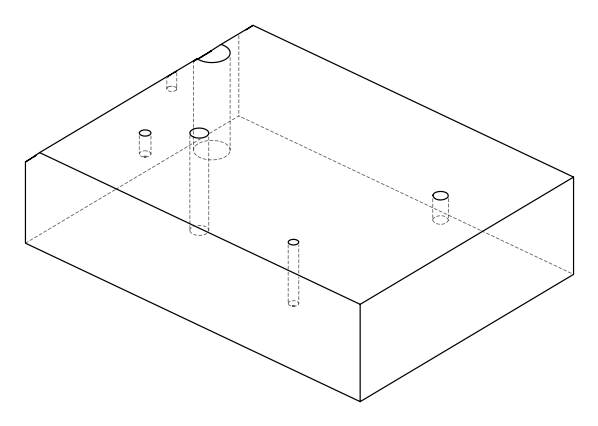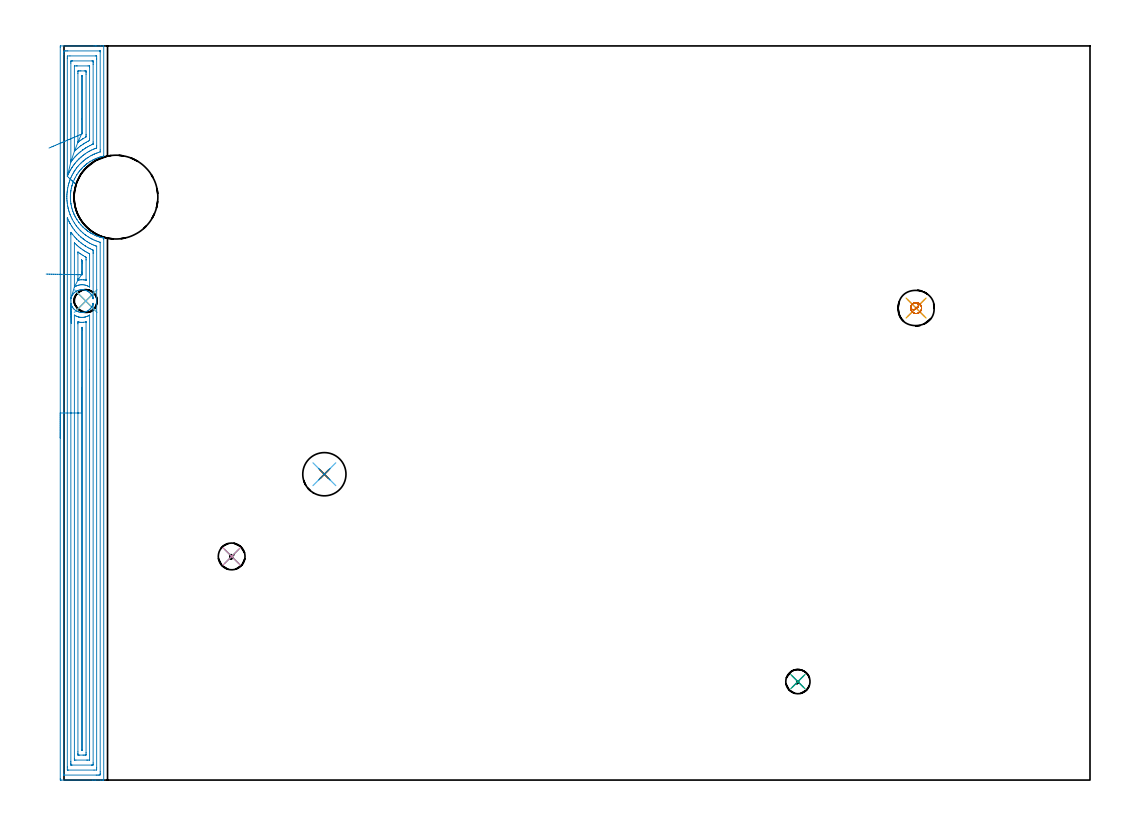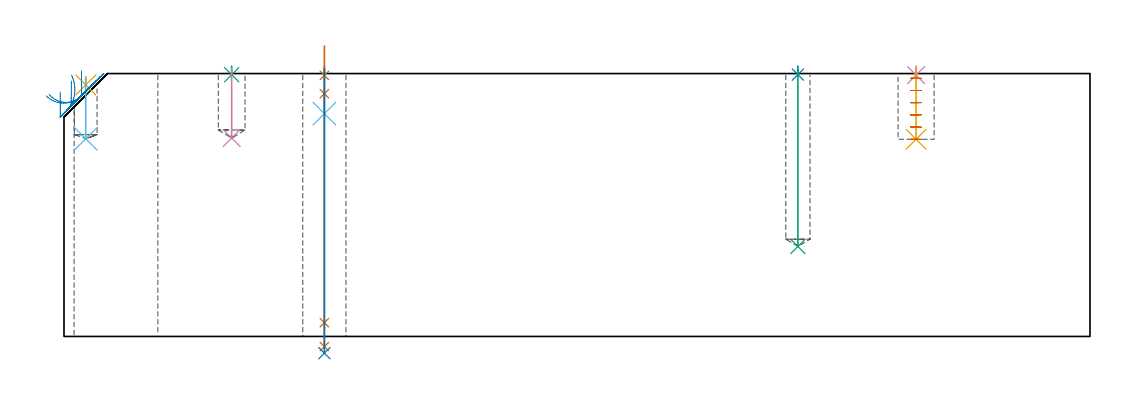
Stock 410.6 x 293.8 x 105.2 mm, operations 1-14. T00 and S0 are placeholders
(PLAN: 15 operations, 10 tool changes, 21.2 min)
(1 SPOT_DRILL | STEP1HOLE_1 | NXT0321_9005460120000 | 0.03 min | 4 mm3)
(2 SPOT_DRILL_1 | STEP1POCKET | NXT0321_9005460120000 | 0.03 min | 1 mm3)
(3 SPOT_DRILL_2 | STEP1POCKET_1 | NXT0321_9005460120000 | 0.03 min | 1 mm3)
(4 SPOT_DRILL_3 | STEP1POCKET_2 | NXT0321_9005460120000 | 0.03 min | 3 mm3)
(5 SPOT_DRILL_4 | STEP1POCKET_3 | NXT0321_9005460120000 | 0.03 min | 377 mm3)
(6 DRILL_BLIND_HOLE_INTO_CENTER | STEP1HOLE_1 | UGT0301_219 | 0.07 min | 1220 mm3)
(7 GUN_DRILL_THROUGH_HOLE | STEP1HOLE_1 | UGT0307_008 | 0.6 min | 8714 mm3)
(8 DRILL_TO_ENLARGE_THROUGH_HOLE | STEP1HOLE_1 | UGT0301_244 | 0.46 min | 14724 mm3)
(9 DRILL_BLIND_HOLE_INTO_CENTER_1 | STEP1POCKET | UGT0301_492 | 0.29 min | 4944 mm3)
(10 DRILL_BLIND_HOLE_INTO_CENTER_2 | STEP1POCKET_1 | UGT0301_219 | 0.11 min | 2115 mm3)
(11 DRILL_BLIND_HOLE_INTO_CENTER_3 | STEP1POCKET_2 | NXT0301_128 | 0.11 min | 2842 mm3)
(12 DRILL_BLIND_HOLE_INTO_CENTER_4 | STEP1POCKET_3 | NXT0301_062 | 0.1 min | 1390 mm3)
(13 MILL_ROUGH_BLIND_HOLE_CONTOUR | STEP1POCKET_2 | NXT0201_013 | Spiral | 0.56 min | 1433 mm3)
(14 AREA_MILL | FG_CHAMFER_SURFACE | UGT0205_001 | 15.83 min | 43684 mm3)
(15 MILL_THROUGH_HOLE_FROM_SOLID_MATERIAL | STEP1HOLE | UGT0201_018 | Circular | 2.95 min | 91040 mm3)
(TOOL NXT0321_9005460120000 | NC Spot Drill, 142deg, 12mm, Carbide, Uncoated | D12 PA142 FL30 Z2)
(TOOL UGT0301_219 | Twist Drill 10.7 mm | D10.7 PA118 FL90 Z2)
(TOOL UGT0307_008 | Gun Drill 11 mm | D11 PA130 FL24 Z1)
(TOOL UGT0301_244 | Twist Drill 17.3 mm | D17.3 PA118 FL130 Z2)
(TOOL UGT0301_492 | Carbide Drill 9.7 mm | D9.7 PA118 FL87 Z2)
(TOOL NXT0301_128 | Carbide Drill 12mm [861.1-1200-036A1-GP GC34] | D12 PA150 FL37.4 Z2)
(TOOL NXT0301_062 | Carbide Drill 9.1mm [860.1-0910-027A1-MM 2214] | D9.1 PA140 FL47 Z2)
(TOOL NXT0201_013 | ENDMILL 10mm | D10 FL30 Z4)
(TOOL UGT0205_001 | Chamfer Mill 20 x 3 x 45 deg. | D20 FL50 Z2)
(TOOL UGT0201_018 | End mill 30 mm | D30 FL50 Z4)
(OP 1 SPOT_DRILL)
G17 G21 G94 G90
T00 M6
G54
G17 G0 G90 X104.2 Y122.4 S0 M3
G43 Z115.2 H0
G94 G81 G98 Z104.455 F250. R108.2
G80
M5
M2
(OP 2 SPOT_DRILL_1)
G17 G21 G94 G90
T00 M6
G54
G17 G0 G90 X293.7 Y39.4 S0 M3
G43 Z115.2 H0
G94 G81 G98 Z104.783 F250. R108.2
G80
M5
M2
(OP 3 SPOT_DRILL_2)
G17 G21 G94 G90
T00 M6
G54
G17 G0 G90 X67.1 Y89.5 S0 M3
G43 Z115.2 H0
G94 G81 G98 Z104.739 F250. R108.2
G80
M5
M2
(OP 4 SPOT_DRILL_3)
G17 G21 G94 G90
T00 M6
G54
G17 G0 G90 X341. Y188.9 S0 M3
G43 Z115.2 H0
G94 G81 G98 Z104.58 F250. R108.2
G80
M5
M2
(OP 5 SPOT_DRILL_4)
G17 G21 G94 G90
T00 M6
G54
G17 G0 G90 X8.7 Y191.7 S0 M3
G43 Z115.2 H0
G94 G81 G98 Z100.658 F250. R104.05
G80
M5
M2
(OP 6 DRILL_BLIND_HOLE_INTO_CENTER)
G17 G21 G94 G90
T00 M6
G54
G17 G0 G90 X104.2 Y122.4 S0 M3
G43 Z115.2 H0
G94 G81 G98 Z89.15 F250. R107.2
G80
M5
M2
(OP 7 GUN_DRILL_THROUGH_HOLE)
G17 G21 G94 G90
T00 M6
G54
G17 G0 G90 X104.2 Y122.4 M8
G43 Z116.229 H0
S716 M3
G94 G1 Z97.135 F125. M26
G4 X.084
Z5.5 F250.
G4 X.084
Z-4.065 F125.
G4 X.084
M5
M9
G0 Z116.229
M2
(OP 8 DRILL_TO_ENLARGE_THROUGH_HOLE)
G17 G21 G94 G90
T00 M6
G54
G17 G0 G90 X104.2 Y122.4 S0 M3
G43 Z115.2 H0
G94 G73 G98 Z-6.697 F250. Q15.985 R107.2
G80
M5
M2
(OP 9 DRILL_BLIND_HOLE_INTO_CENTER_1)
G17 G21 G94 G90
T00 M6
G54
G17 G0 G90 X293.7 Y39.4 S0 M3
G43 Z115.2 H0
G94 G81 G98 Z36. F250. R107.2
G80
M5
M2
(OP 10 DRILL_BLIND_HOLE_INTO_CENTER_2)
G17 G21 G94 G90
T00 M6
G54
G17 G0 G90 X67.1 Y89.5 S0 M3
G43 Z115.2 H0
G94 G81 G98 Z79.4 F250. R107.2
G80
M5
M2
(OP 11 DRILL_BLIND_HOLE_INTO_CENTER_3)
G17 G21 G94 G90
T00 M6
G54
G17 G0 G90 X341. Y188.9 S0 M3
G43 Z115.2 H1
G94 G81 G98 Z78.9 F250. R107.2
G80
M5
M2
(OP 12 DRILL_BLIND_HOLE_INTO_CENTER_4)
G17 G21 G94 G90
T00 M6
G54
G17 G0 G90 X8.7 Y191.7 S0 M3
G43 Z115.2 H1
G94 G81 G98 Z79.1 F250. R103.05
G80
M5
M2
(OP 13 MILL_ROUGH_BLIND_HOLE_CONTOUR)
G17 G21 G94 G90
T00 M6
G54
G17 G0 G90 X341. Y188.9 S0 M3
G43 Z115.2 H0
Z103.317
G94 G3 X341.352 Y190.748 R0.957 F250.
X338.954 Y189.71 R1.848
X340.19 Y186.854 R2.2
X338.954 Y189.71 R-2.2
X339.572 Y188.282 R1.1
X341. Y188.9 R1.1
G0 Z98.433
G3 X341.352 Y190.748 R0.957
X338.954 Y189.71 R1.848
X340.19 Y186.854 R2.2
X338.954 Y189.71 R-2.2
X339.572 Y188.282 R1.1
X341. Y188.9 R1.1
G0 Z93.55
G3 X341.352 Y190.748 R0.957
X338.954 Y189.71 R1.848
X340.19 Y186.854 R2.2
X338.954 Y189.71 R-2.2
X339.572 Y188.282 R1.1
X341. Y188.9 R1.1
G0 Z88.667
G3 X341.352 Y190.748 R0.957
X338.954 Y189.71 R1.848
X340.19 Y186.854 R2.2
X338.954 Y189.71 R-2.2
X339.572 Y188.282 R1.1
X341. Y188.9 R1.1
G0 Z83.783
G3 X341.352 Y190.748 R0.957
X338.954 Y189.71 R1.848
X340.19 Y186.854 R2.2
X338.954 Y189.71 R-2.2
X339.572 Y188.282 R1.1
X341. Y188.9 R1.1
G0 Z78.9
G3 X341.352 Y190.748 R0.957
X338.954 Y189.71 R1.848
X340.19 Y186.854 R2.2
X338.954 Y189.71 R-2.2
X339.572 Y188.282 R1.1
X341. Y188.9 R1.1
G0 Z115.2
M5
M2
(OP 14 AREA_MILL)
G17 G21 G94 G90
T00 M6
G54
G17 G0 G90 X-1.5 Y136.9 S1061 M3
G43 Z115.2 H0
Z97.8
G94 G1 Y136.938 Z96.928 F250.
Y137.052 Z96.064
Y137.241 Z95.212
Y137.503 Z94.38
Y137.837 Z93.574
Y138.24 Z92.8
Y138.708 Z92.064
Y139.24 Z91.372
Y139.829 Z90.729
Y140.472 Z90.14
Y141.164 Z89.608
Y141.9 Z89.14
Y142.674 Z88.737
Y143.48 Z88.403
Y144.312 Z88.141
Y145.164 Z87.952
Y146.028 Z87.838
Y146.9 Z87.8
Y293.2
X-1.494 Y293.714 Z87.804
X-1.491 Y293.79 Z87.806
X-1.41 Y293.8 Z87.887
X12.019 Z101.313
X12.592 Z101.889
X12.895 Z102.192
X14.647 Z103.942
X15.64 Z104.939
X15.772 Y293.797 Z105.065
X15.898 Y293.79 Z105.188
X15.9 Y293.646 Z105.2
Y249.934
X15.897 Y249.712 Z105.189
X15.651 Y249.64 Z104.948
X14.936 Y249.46 Z104.235
X14.647 Y249.379 Z103.942
X14.373 Y249.302 Z103.672
X14.242 Y249.265 Z103.542
X14.045 Y249.199 Z103.344
X13.622 Y249.042 Z102.92
X13.156 Y248.869 Z102.451
X12.895 Y248.759 Z102.188
X12.72 Y248.686 Z102.018
X12.264 Y248.495 Z101.563
X11.998 Y248.371 Z101.297
X11.586 Y248.155 Z100.886
X11.372 Y248.043 Z100.672
X10.704 Y247.663 Z100.001
X10.652 Y247.633 Z99.951
X10.482 Y247.536 Z99.781
X10.384 Y247.477 Z99.684
X9.591 Y246.938 Z98.89
X9.103 Y246.583 Z98.402
X9.017 Y246.515 Z98.316
X8.952 Y246.462 Z98.249
X8.858 Y246.387 Z98.158
X8.7 Y246.26 Z97.999
X8.65 Y246.217 Z97.949
X8.514 Y246.1 Z97.81
X8.301 Y245.92 Z97.601
X8.285 Y245.906 Z97.584
X8.076 Y245.727 Z97.374
X8.032 Y245.689 Z97.33
X7.962 Y245.623 Z97.259
X7.81 Y245.48 Z97.108
X7.33 Y245.003 Z96.63
X7.122 Y244.795 Z96.419
X7.054 Y244.72 Z96.35
X6.92 Y244.575 Z96.217
X6.762 Y244.393 Z96.061
X6.675 Y244.292 Z95.974
X6.337 Y243.901 Z95.636
X6.028 Y243.513 Z95.327
X5.658 Y243.007 Z94.955
X5.139 Y242.237 Z94.435
X5.061 Y242.113 Z94.357
X4.55 Y241.219 Z93.849
X4.247 Y240.639 Z93.544
X4.101 Y240.325 Z93.4
X3.724 Y239.431 Z93.022
X3.65 Y239.229 Z92.946
X3.462 Y238.725 Z92.762
X3.393 Y238.537 Z92.692
X3.356 Y238.429 Z92.654
X3.231 Y237.982 Z92.528
X3.207 Y237.891 Z92.5
X3.136 Y237.643 Z92.432
X3.018 Y237.16 Z92.316
X2.98 Y236.999 Z92.276
X2.965 Y236.944 Z92.264
X2.918 Y236.749 Z92.217
X2.804 Y236.107 Z92.099
X2.758 Y235.855 Z92.055
X2.722 Y235.578 Z92.019
X2.677 Y235.215 Z91.97
X2.643 Y234.961 Z91.939
X2.62 Y234.651 Z91.915
X2.597 Y234.323 Z91.889
X2.577 Y234.067 Z91.872
X2.565 Y233.745 Z91.858
X2.559 Y233.62 Z91.855
Y233.609
X2.558 Y233.349 Z91.85
X2.557 Y233.159 Z91.849
X2.558 Y233.08
X2.563 Y232.747 Z91.862
Y232.726
X2.588 Y232.279 Z91.887
X2.649 Y231.647 Z91.942
X2.671 Y231.385 Z91.968
X2.773 Y230.675 Z92.068
X2.779 Y230.62 Z92.077
X2.797 Y230.491 Z92.096
X2.923 Y229.863 Z92.217
X2.973 Y229.597 Z92.272
X3.016 Y229.417 Z92.313
X3.078 Y229.149 Z92.377
X3.197 Y228.703 Z92.497
X3.355 Y228.172 Z92.655
X3.388 Y228.079 Z92.687
X3.482 Y227.809 Z92.782
X3.549 Y227.633 Z92.849
X3.721 Y227.187 Z93.017
X3.753 Y227.098 Z93.052
X3.823 Y226.915 Z93.122
X3.842 Y226.873 Z93.14
X3.899 Y226.74 Z93.194
X3.999 Y226.5 Z93.298
X4.013 Y226.467 Z93.312
X4.216 Y226.021 Z93.515
X4.238 Y225.977 Z93.537
X4.246 Y225.959 Z93.545
X4.306 Y225.848 Z93.603
X4.409 Y225.651 Z93.709
X4.541 Y225.402 Z93.84
X4.686 Y225.127 Z93.986
X4.907 Y224.743 Z94.206
X5.138 Y224.363 Z94.436
X5.222 Y224.233 Z94.52
X5.84 Y223.339 Z95.139
X5.886 Y223.278 Z95.184
X6.028 Y223.087 Z95.327
X6.549 Y222.445 Z95.848
X6.691 Y222.28 Z95.989
X6.732 Y222.232 Z96.03
X6.92 Y222.025 Z96.217
X7.1 Y221.834 Z96.397
X7.368 Y221.551 Z96.665
X7.587 Y221.332 Z96.884
X7.638 Y221.283 Z96.935
X7.81 Y221.119 Z97.108
X8.317 Y220.657 Z97.617
X8.505 Y220.496 Z97.805
X8.7 Y220.337 Z98.
X8.796 Y220.263 Z98.095
X8.952 Y220.143 Z98.248
X9.07 Y220.05 Z98.369
X9.441 Y219.763 Z98.739
X9.455 Y219.753 Z98.754
X9.591 Y219.657 Z98.89
X9.764 Y219.542 Z99.063
X9.828 Y219.5 Z99.125
X9.896 Y219.455 Z99.195
X10.191 Y219.26 Z99.49
X10.266 Y219.211 Z99.563
X10.345 Y219.158 Z99.644
X10.482 Y219.067 Z99.781
X10.646 Y218.964 Z99.946
X10.8 Y218.869 Z100.1
X11.143 Y218.681 Z100.442
X11.373 Y218.556 Z100.671
X12.263 Y218.106 Z101.563
X12.546 Y217.975 Z101.846
X12.849 Y217.845 Z102.149
X12.895 Y217.827 Z102.194
X12.939 Y217.81 Z102.239
X13.154 Y217.725 Z102.454
X13.771 Y217.506 Z103.066
X14.045 Y217.408 Z103.344
X14.155 Y217.374 Z103.455
X14.233 Y217.35 Z103.532
X14.647 Y217.223 Z103.941
X14.938 Y217.133 Z104.234
X15.125 Y217.081 Z104.422
X15.523 Y216.985 Z104.821
X15.773 Y216.928 Z105.073
X15.893 Y216.899 Z105.193
X15.9 Y216.481 Z105.2
Y0.154
X15.898 Y0.01 Z105.189
X15.772 Y0.003 Z105.065
X15.64 Y0. Z104.939
X15.252 Z104.551
X14.647 Z103.942
X12.592 Z101.889
X12.019 Z101.313
X11.429 Z100.725
X-1.123 Z88.174
X-1.414 Y0.004 Z87.883
X-1.492 Y0.01 Z87.805
X-1.499 Y0.091 Z87.799
X-1.5 Y0.6 Z87.8
Y146.9
X-0.086 Z89.214
Y290.524
X-0.085 Y291.25 Z89.215
X-0.083 Y291.416 Z89.217
X-0.079 Y291.77 Z89.221
X0.261 Y291.791 Z89.561
X0.629 Y291.796 Z89.929
X1.128 Y291.8 Z90.428
X1.505 Z90.805
X14.27 Z103.57
X14.426 Y291.797 Z103.726
X14.452 Y291.795 Z103.752
X14.476 Y291.791 Z103.776
X14.479 Y291.758 Z103.779
X14.483 Y291.582 Z103.783
X14.485 Y291.416 Z103.785
X14.486 Y252.165 Z103.786
X14.484 Y251.439 Z103.784
X14.481 Y251.397 Z103.781
X14.479 Y251.383 Z103.779
X13.854 Y251.188 Z103.154
X13.771 Y251.159 Z103.071
X13.209 Y250.952 Z102.509
X12.895 Y250.83 Z102.195
X12.182 Y250.546 Z101.482
X12.019 Y250.478 Z101.319
X11.951 Y250.449 Z101.251
X11.794 Y250.38 Z101.094
X11.357 Y250.162 Z100.657
X11.143 Y250.051 Z100.443
X10.782 Y249.855 Z100.082
X10.266 Y249.568 Z99.566
X10.127 Y249.488 Z99.427
X9.672 Y249.201 Z98.972
X9.39 Y249.016 Z98.69
X9.143 Y248.848 Z98.443
X8.78 Y248.596 Z98.08
X8.626 Y248.483 Z97.926
X8.514 Y248.397 Z97.814
X8.132 Y248.093 Z97.432
X7.655 Y247.704 Z96.955
X7.638 Y247.689 Z96.938
X7.18 Y247.279 Z96.48
X6.762 Y246.881 Z96.062
X6.691 Y246.812 Z95.991
X6.289 Y246.401 Z95.589
X5.848 Y245.92 Z95.148
X5.572 Y245.6 Z94.872
X5.106 Y245.028 Z94.406
X5.063 Y244.973 Z94.363
X5.01 Y244.902 Z94.31
X4.693 Y244.458 Z93.993
X4.466 Y244.136 Z93.766
X4.33 Y243.936 Z93.63
X4.134 Y243.639 Z93.434
X3.983 Y243.397 Z93.283
X3.891 Y243.244 Z93.191
X3.659 Y242.835 Z92.959
X3.389 Y242.352 Z92.689
X3.257 Y242.105 Z92.557
X3.044 Y241.677 Z92.344
X2.944 Y241.46 Z92.244
X2.77 Y241.064 Z92.07
X2.556 Y240.568 Z91.856
X2.526 Y240.494 Z91.826
X2.505 Y240.442 Z91.805
X2.381 Y240.117 Z91.681
X2.264 Y239.795 Z91.564
X2.222 Y239.676 Z91.522
X2.038 Y239.133 Z91.338
X1.939 Y238.783 Z91.239
X1.843 Y238.439 Z91.143
X1.701 Y237.891 Z91.001
X1.679 Y237.803 Z90.979
X1.503 Y237.001 Z90.803
X1.375 Y236.24 Z90.675
X1.356 Y236.107 Z90.656
X1.273 Y235.452 Z90.573
X1.246 Y235.215 Z90.546
X1.2 Y234.634 Z90.5
X1.178 Y234.323 Z90.478
X1.154 Y233.788 Z90.454
X1.147 Y233.431 Z90.447
X1.15 Y232.9 Z90.45
X1.162 Y232.539 Z90.462
X1.197 Y231.96 Z90.497
X1.225 Y231.647 Z90.525
X1.293 Y230.971 Z90.593
X1.321 Y230.755 Z90.621
X1.442 Y229.927 Z90.742
X1.454 Y229.863 Z90.754
X1.505 Y229.594 Z90.805
X1.632 Y228.971 Z90.932
X1.647 Y228.898 Z90.947
X1.67 Y228.803 Z90.97
X1.86 Y228.079 Z91.16
X2.006 Y227.568 Z91.306
X2.13 Y227.187 Z91.43
X2.381 Y226.485 Z91.681
X2.453 Y226.294 Z91.753
X2.5 Y226.174 Z91.8
X2.823 Y225.402 Z92.123
X3.233 Y224.535 Z92.533
X3.739 Y223.618 Z93.039
X4.134 Y222.965 Z93.434
X4.29 Y222.726 Z93.59
X4.646 Y222.204 Z93.946
X4.911 Y221.834 Z94.211
X5.01 Y221.705 Z94.31
X5.626 Y220.942 Z94.926
X5.886 Y220.641 Z95.186
X6.436 Y220.05 Z95.736
X6.762 Y219.718 Z96.062
X7.36 Y219.158 Z96.66
X7.638 Y218.912 Z96.938
X8.431 Y218.266 Z97.731
X8.514 Y218.2 Z97.814
X8.781 Y217.994 Z98.081
X9.39 Y217.585 Z98.69
X9.709 Y217.374 Z99.009
X10.266 Y217.027 Z99.566
X10.614 Y216.836 Z99.914
X11.143 Y216.552 Z100.443
X11.276 Y216.482 Z100.576
X12.019 Y216.125 Z101.319
X12.632 Y215.858 Z101.932
X12.895 Y215.759 Z102.195
X13.359 Y215.59 Z102.659
X13.666 Y215.483 Z102.966
X13.771 Y215.448 Z103.071
X14.331 Y215.268 Z103.631
X14.466 Y215.221 Z103.766
X14.479 Y215.213 Z103.779
X14.481 Y215.197 Z103.781
X14.484 Y215.152 Z103.784
X14.485 Y215.061 Z103.785
X14.486 Y3.276 Z103.786
X14.485 Y2.55 Z103.785
X14.483 Y2.384 Z103.783
X14.479 Y2.03 Z103.779
X14.139 Y2.01 Z103.439
X13.771 Y2.004 Z103.071
X13.272 Y2. Z102.572
X12.895 Z102.195
X0.13 Z89.43
X-0.026 Y2.003 Z89.274
X-0.052 Y2.005 Z89.248
X-0.076 Y2.009 Z89.224
X-0.079 Y2.042 Z89.221
X-0.084 Y2.218 Z89.216
X-0.085 Y2.384 Z89.215
X-0.086 Y146.9 Z89.214
X1.328 Z90.628
X1.329 Y224.69 Z90.629
X1.33 Y224.87 Z90.63
X1.332 Y224.989 Z90.632
X1.333 Y225.003 Z90.633
X1.38 Y224.901 Z90.68
X1.443 Y224.757 Z90.743
X1.578 Y224.436 Z90.878
X1.971 Y223.618 Z91.271
X2.108 Y223.34 Z91.408
X2.381 Y222.82 Z91.681
X2.432 Y222.726 Z91.732
X2.496 Y222.609 Z91.796
X2.957 Y221.834 Z92.257
X3.257 Y221.366 Z92.557
X3.55 Y220.942 Z92.85
X4.134 Y220.128 Z93.434
X4.193 Y220.05 Z93.493
X4.564 Y219.597 Z93.864
X4.927 Y219.158 Z94.227
X5.01 Y219.066 Z94.31
X5.762 Y218.266 Z95.062
X5.886 Y218.144 Z95.186
X6.702 Y217.374 Z96.002
X6.762 Y217.322 Z96.062
X7.218 Y216.946 Z96.518
X7.638 Y216.602 Z96.938
X7.704 Y216.549 Z97.004
X7.791 Y216.482 Z97.091
X8.207 Y216.175 Z97.507
X8.514 Y215.964 Z97.814
X9.069 Y215.59 Z98.369
X9.39 Y215.388 Z98.69
X9.892 Y215.079 Z99.192
X10.266 Y214.878 Z99.566
X10.607 Y214.697 Z99.907
X11.143 Y214.435 Z100.443
X11.562 Y214.232 Z100.862
X12.019 Y214.037 Z101.319
X12.58 Y213.805 Z101.88
X12.812 Y213.722 Z102.112
X13.066 Y213.631 Z102.366
X13.07 Y213.627 Z102.37
X13.071 Y213.626 Z102.371
Y5.061
X13.07 Y4.882 Z102.37
X13.064 Y4.168 Z102.364
X13.053 Y4.007 Z102.353
X12.019 Y4. Z101.319
X1.669 Y4.001 Z90.969
X1.505 Y4.005 Z90.805
X1.346 Y4.01 Z90.646
X1.335 Y4.168 Z90.635
X1.332 Y4.344 Z90.632
X1.329 Y5.061 Z90.629
X1.328 Y5.24 Z90.628
Y146.9
X2.743 Z92.043
Y190.364
X2.744 Y190.612 Z92.044
X2.746 Y190.698 Z92.046
X2.75 Y190.799 Z92.05
X2.773 Y190.704 Z92.073
X2.895 Y190.26 Z92.195
X3.076 Y189.807 Z92.376
X3.299 Y189.366 Z92.599
X3.355 Y189.274 Z92.655
X3.66 Y188.86 Z92.96
X3.999 Y188.472 Z93.299
X4.246 Y188.251 Z93.546
X4.678 Y187.925 Z93.978
X5.137 Y187.651 Z94.437
X5.279 Y187.578 Z94.579
X5.65 Y187.433 Z94.95
X6.028 Y187.304 Z95.328
X6.471 Y187.221 Z95.771
X6.918 Y187.169 Z96.218
X7.364 Y187.165 Z96.664
X7.809 Y187.202 Z97.109
X8.257 Y187.287 Z97.557
X8.7 Y187.416 Z98.
X9.118 Y187.578 Z98.418
X9.591 Y187.842 Z98.891
X10.01 Y188.137 Z99.31
X10.404 Y188.472 Z99.704
X10.482 Y188.553 Z99.782
X10.809 Y188.946 Z100.109
X11.098 Y189.366 Z100.398
X11.243 Y189.626 Z100.543
X11.372 Y189.894 Z100.672
X11.506 Y190.26 Z100.806
X11.627 Y190.704 Z100.927
X11.65 Y190.801 Z100.95
X11.654 Y190.698 Z100.954
X11.656 Y190.612 Z100.956
X11.657 Y190.363 Z100.957
Y190.101
Y6.845
X11.656 Y6.322 Z100.956
X11.653 Y6.146 Z100.953
X11.65 Y6.016 Z100.95
X11.557 Y6.01 Z100.857
X11.143 Y6.001 Z100.443
X11.096 Y6. Z100.396
X3.211 Z92.511
X2.846 Y6.007 Z92.146
X2.76 Y6.01 Z92.06
X2.75 Y6.062 Z92.05
X2.748 Y6.126 Z92.048
X2.744 Y6.476 Z92.044
X2.743 Y6.845 Z92.043
Y7.369
Y146.9
X4.157 Z93.457
Y185.91
X4.159 Y186.019 Z93.459
X4.16 Y186.044 Z93.46
X4.161 Y186.048 Z93.461
X4.177 Y186.042 Z93.477
X4.305 Y185.977 Z93.605
X4.796 Y185.709 Z94.096
X5.01 Y185.619 Z94.31
X5.34 Y185.491 Z94.64
X5.816 Y185.33 Z95.116
X5.886 Y185.315 Z95.186
X6.177 Y185.259 Z95.477
X6.762 Y185.185 Z96.062
X6.842 Y185.177 Z96.142
X7.245 Y185.176 Z96.545
X7.638 Y185.189 Z96.938
X7.703 Y185.193 Z97.003
X8.203 Y185.259 Z97.503
X8.463 Y185.312 Z97.763
X8.514 Y185.326 Z97.814
X9.134 Y185.52 Z98.434
X9.39 Y185.62 Z98.69
X9.575 Y185.696 Z98.875
X9.748 Y185.787 Z99.048
X10.225 Y186.046 Z99.525
X10.235 Y186.05 Z99.535
X10.237 Y186.044 Z99.537
X10.24 Y185.995 Z99.54
X10.242 Y185.894 Z99.542
X10.243 Y164.208 Z99.543
X10.242 Y8.195 Z99.542
X10.241 Y8.086 Z99.541
X10.239 Y8.033 Z99.539
X10.237 Y8.014 Z99.537
X10.213 Y8.01 Z99.513
X10.005 Y8.003 Z99.305
X9.39 Y8. Z98.69
X9.132 Z98.432
X4.75 Y8.001 Z94.05
X4.283 Y8.007 Z93.583
X4.173 Y8.01 Z93.473
X4.163 Y8.017 Z93.463
X4.161 Y8.037 Z93.461
X4.159 Y8.088 Z93.459
X4.157 Y8.191 Z93.457
Y8.605
Y146.9
X5.571 Z94.871
Y182.583
X5.572 Y182.902 Z94.872
X5.576 Y183.224 Z94.876
X5.578 Y183.314 Z94.878
X5.583 Y183.345 Z94.883
X5.604 Y183.343 Z94.904
X5.702 Y183.328 Z95.002
X5.886 Y183.299 Z95.186
X6.091 Y183.266 Z95.391
X6.762 Y183.185 Z96.062
X7.053 Y183.178 Z96.353
X7.638 Y183.193 Z96.938
X7.892 Y183.216 Z97.192
X8.514 Y183.307 Z97.814
X8.657 Y183.33 Z97.957
X8.739 Y183.345 Z98.039
X8.794 Y183.355 Z98.094
X8.822 Y183.358 Z98.122
X8.824 Y183.336 Z98.124
X8.827 Y183.272 Z98.127
X8.828 Y183.155 Z98.128
Y10.985
X8.825 Y10.413 Z98.125
X8.822 Y10.099 Z98.122
X8.812 Y10.01 Z98.112
X8.717 Y10.007 Z98.017
X8.514 Y10.003 Z97.814
X8.043 Y10. Z97.343
X7.638 Z96.938
X6.291 Z95.591
X5.886 Y10.001 Z95.186
X5.751 Y10.003 Z95.051
X5.643 Y10.007 Z94.943
X5.578 Y10.011 Z94.878
X5.576 Y10.093 Z94.876
X5.573 Y10.413 Z94.873
X5.571 Y10.733 Z94.871
Y11.305
Y146.9
X6.985 Z96.285
X6.986 Y180.915 Z96.286
X6.987 Y181.052 Z96.287
X6.989 Y181.12 Z96.289
X6.992 Y181.15 Z96.292
X6.998 Y181.16 Z96.298
X7.067 Y181.164 Z96.367
X7.272 Y181.172 Z96.572
X7.38 Y181.169 Z96.68
X7.399 Y181.168 Z96.699
X7.408 Y181.133 Z96.708
X7.411 Y181.03 Z96.711
X7.413 Y180.799 Z96.713
X7.414 Y180.362 Z96.714
X7.415 Y180.134 Z96.715
X7.414 Y12.197 Z96.714
X7.413 Y12.088 Z96.713
X7.41 Y12.034 Z96.71
X7.408 Y12.014 Z96.708
X7.392 Y12.01 Z96.692
X7.297 Y12.005 Z96.597
X7.2 Y12.004 Z96.5
X7.007 Y12.01 Z96.307
X6.991 Y12.013 Z96.291
X6.989 Y12.028 Z96.289
X6.987 Y12.066 Z96.287
X6.986 Y12.124 Z96.286
X6.985 Y12.197 Z96.285
Y146.9
Y147.772 Z96.323
Y148.636 Z96.437
Y149.488 Z96.626
Y150.32 Z96.888
Y151.126 Z97.222
Y151.9 Z97.625
Y152.636 Z98.094
Y153.328 Z98.625
Y153.971 Z99.214
Y154.56 Z99.857
Y155.092 Z100.55
Y155.56 Z101.285
Y155.963 Z102.059
Y156.297 Z102.865
Y156.559 Z103.697
Y156.748 Z104.549
Y156.862 Z105.414
Y156.9 Z106.285
G0 X2.928 Y182.79 Z102.23
G1 Y182.813 Z101.358
X2.926 Y182.911 Z100.491
X2.923 Y183.084 Z99.636
X2.918 Y183.331 Z98.799
X2.913 Y183.65 Z97.987
X2.905 Y184.039 Z97.206
X2.897 Y184.494 Z96.462
X2.888 Y185.012 Z95.76
X2.877 Y185.59 Z95.107
X2.866 Y186.222 Z94.506
X2.853 Y186.904 Z93.962
X2.84 Y187.631 Z93.48
X2.826 Y188.398 Z93.063
X2.812 Y189.197 Z92.715
X2.797 Y190.024 Z92.437
X2.781 Y190.872 Z92.233
X2.766 Y191.735 Z92.104
X2.75 Y192.605 Z92.05
X2.744 Y192.918 Z92.044
X2.743 Y193.012 Z92.043
Y218.266
X2.744 Y218.788 Z92.044
X2.748 Y219.158 Z92.048
X2.749 Y219.211 Z92.049
X2.798 Y219.158 Z92.098
X3.257 Y218.561 Z92.557
X3.493 Y218.266 Z92.793
X4.134 Y217.499 Z93.434
X4.244 Y217.374 Z93.544
X4.619 Y216.976 Z93.919
X5.01 Y216.566 Z94.31
X5.093 Y216.482 Z94.393
X5.886 Y215.744 Z95.186
X6.058 Y215.59 Z95.358
X6.762 Y215.009 Z96.062
X6.933 Y214.871 Z96.233
X7.154 Y214.697 Z96.454
X7.638 Y214.343 Z96.938
X8.424 Y213.805 Z97.724
X8.514 Y213.747 Z97.814
X8.67 Y213.646 Z97.97
X9.39 Y213.217 Z98.69
X9.943 Y212.913 Z99.243
X10.266 Y212.748 Z99.566
X10.589 Y212.584 Z99.889
X11.143 Y212.321 Z100.443
X11.344 Y212.227 Z100.644
X11.52 Y212.146 Z100.82
X11.644 Y212.088 Z100.944
X11.65 Y212.021 Z100.95
X11.654 Y211.65 Z100.954
X11.657 Y211.129 Z100.957
Y210.761
Y193.01
X11.656 Y192.918 Z100.956
X11.65 Y192.608 Z100.95
X11.59 Y192.852 Z100.89
X11.569 Y192.942 Z100.869
X11.479 Y193.228 Z100.779
X11.372 Y193.508 Z100.672
X11.296 Y193.674 Z100.596
X11.211 Y193.836 Z100.511
X10.924 Y194.297 Z100.224
X10.765 Y194.519 Z100.065
X10.591 Y194.73 Z99.891
X10.482 Y194.844 Z99.782
X10.054 Y195.23 Z99.354
X9.828 Y195.407 Z99.128
X9.591 Y195.567 Z98.891
X9.5 Y195.624 Z98.8
X9.105 Y195.819 Z98.405
X8.7 Y195.984 Z98.
X8.257 Y196.113 Z97.557
X7.809 Y196.199 Z97.109
X7.364 Y196.235 Z96.664
X6.918 Y196.231 Z96.218
X6.471 Y196.179 Z95.771
X6.028 Y196.086 Z95.328
X5.577 Y195.938 Z94.877
X5.137 Y195.747 Z94.437
X4.901 Y195.624 Z94.201
X4.567 Y195.399 Z93.867
X4.246 Y195.152 Z93.546
X4.023 Y194.948 Z93.323
X3.811 Y194.73 Z93.111
X3.574 Y194.435 Z92.874
X3.355 Y194.123 Z92.655
X3.192 Y193.836 Z92.492
X2.99 Y193.395 Z92.29
X2.834 Y192.942 Z92.134
X2.75 Y192.605 Z92.05
X2.782 Y192.713 Z92.082
X2.834 Y192.942 Z92.134
X2.949 Y193.277 Z92.249
X2.952 Y193.288 Z92.252
X4.164 Y197.367 Z93.464
X4.157 Y197.772 Z93.457
Y214.697
X4.159 Y214.888 Z93.459
X4.161 Y214.934 Z93.461
X4.163 Y214.944 Z93.463
X4.172 Y214.939 Z93.472
X4.221 Y214.897 Z93.521
X4.267 Y214.855 Z93.567
X4.435 Y214.697 Z93.735
X5.01 Y214.17 Z94.31
X5.417 Y213.805 Z94.717
X5.886 Y213.416 Z95.186
X6.161 Y213.193 Z95.461
X6.515 Y212.913 Z95.815
X6.762 Y212.733 Z96.062
X7.357 Y212.307 Z96.657
X7.638 Y212.119 Z96.938
X7.785 Y212.021 Z97.085
X8.236 Y211.738 Z97.536
X8.514 Y211.568 Z97.814
X8.787 Y211.407 Z98.087
X9.278 Y211.129 Z98.578
X9.39 Y211.069 Z98.69
X9.512 Y211.005 Z98.812
X9.981 Y210.762 Z99.281
X10.17 Y210.662 Z99.47
X10.236 Y210.621 Z99.536
X10.238 Y210.575 Z99.538
X10.241 Y210.47 Z99.541
X10.243 Y210.261 Z99.543
Y210.237
X10.242 Y197.538 Z99.542
X10.241 Y197.433 Z99.541
X10.239 Y197.381 Z99.539
X10.237 Y197.367 Z99.537
X10.209 Y197.377 Z99.509
X9.966 Y197.502 Z99.266
X9.476 Y197.748 Z98.776
X9.39 Y197.782 Z98.69
X9.038 Y197.916 Z98.338
X8.762 Y198. Z98.062
X8.514 Y198.069 Z97.814
X8.122 Y198.148 Z97.422
X7.638 Y198.206 Z96.938
X7.171 Y198.223 Z96.471
X6.762 Y198.209 Z96.062
X6.282 Y198.151 Z95.582
X5.886 Y198.068 Z95.186
X5.637 Y198.001 Z94.937
X5.01 Y197.777 Z94.31
X4.93 Y197.748 Z94.23
X4.23 Y197.399 Z93.53
X4.164 Y197.367 Z93.464
X5.577 Y200.042 Z94.877
X5.575 Y200.059 Z94.875
X5.573 Y200.106 Z94.873
X5.572 Y200.424 Z94.872
X5.571 Y200.745 Z94.871
X5.572 Y210.557 Z94.872
X5.576 Y211.129 Z94.876
X5.578 Y211.314 Z94.878
X5.587 Y211.339 Z94.887
X5.87 Y211.129 Z95.17
X5.886 Y211.118 Z95.186
X6.395 Y210.756 Z95.695
X6.762 Y210.501 Z96.062
X7.149 Y210.237 Z96.449
X7.638 Y209.931 Z96.938
X8.392 Y209.47 Z97.692
X8.617 Y209.345 Z97.917
X8.707 Y209.29 Z98.007
X8.822 Y209.218 Z98.122
X8.824 Y209.184 Z98.124
X8.827 Y209.027 Z98.127
X8.828 Y208.453 Z98.128
X8.829 Y208.133 Z98.129
X8.828 Y200.424 Z98.128
X8.826 Y200.104 Z98.126
X8.824 Y200.062 Z98.124
X8.823 Y200.047 Z98.123
X8.811 Y200.045 Z98.111
X8.208 Y200.145 Z97.508
X7.869 Y200.19 Z97.169
X7.638 Y200.206 Z96.938
X6.965 Y200.217 Z96.265
X6.762 Y200.21 Z96.062
X6.161 Y200.144 Z95.461
X5.6 Y200.044 Z94.9
X5.577 Y200.042 Z94.877
X6.996 Y202.236 Z96.296
X6.992 Y202.436 Z96.292
X6.987 Y202.872 Z96.287
X6.986 Y203.101 Z96.286
X6.985 Y203.538 Z96.285
Y207.561
X6.986 Y207.702 Z96.286
X6.987 Y207.964 Z96.287
X6.99 Y208.094 Z96.29
X6.992 Y208.121 Z96.292
X6.996 Y208.124 Z96.296
X7.084 Y208.076 Z96.384
X7.192 Y208.015 Z96.492
X7.322 Y207.931 Z96.622
X7.351 Y207.909 Z96.651
X7.408 Y207.857 Z96.708
X7.41 Y207.793 Z96.71
X7.413 Y207.561 Z96.713
X7.414 Y207.124 Z96.714
X7.415 Y206.896 Z96.715
X7.414 Y203.101 Z96.714
Y202.873
X7.41 Y202.441 Z96.71
X7.407 Y202.23 Z96.707
X7.2 Y202.232 Z96.5
X6.996 Y202.236 Z96.296
X6.353 Y202.248 Z95.707
X5.661 Y202.261 Z95.176
X4.926 Y202.274 Z94.707
X4.152 Y202.289 Z94.305
X3.346 Y202.304 Z93.971
X2.514 Y202.319 Z93.709
X1.663 Y202.335 Z93.52
X0.798 Y202.351 Z93.406
X-0.074 Y202.367 Z93.368
X-0.945 Y202.383 Z93.406
X-1.81 Y202.399 Z93.52
X-2.661 Y202.415 Z93.709
X-3.493 Y202.43 Z93.972
X-4.299 Y202.445 Z94.305
X-5.073 Y202.46 Z94.708
X-5.808 Y202.473 Z95.177
X-6.5 Y202.486 Z95.708
X-7.143 Y202.498 Z96.298
G0 X2.974 Y240.061 Z104.607
G1 X3.32 Y239.729 Z103.878
X3.618 Y239.443 Z103.11
X3.868 Y239.204 Z102.309
X4.066 Y239.014 Z101.48
X4.211 Y238.875 Z100.632
X4.302 Y238.788 Z99.768
X4.338 Y238.753 Z98.897
X4.32 Y238.77 Z98.025
X4.247 Y238.84 Z97.159
X4.119 Y238.963 Z96.305
X3.939 Y239.136 Z95.469
X3.706 Y239.359 Z94.658
X3.423 Y239.63 Z93.879
X3.092 Y239.947 Z93.136
X2.716 Y240.308 Z92.437
X2.298 Y240.709 Z91.785
X1.84 Y241.149 Z91.186
X1.346 Y241.622 Z90.646
X1.334 Y241.633 Z90.634
X1.332 Y241.636 Z90.632
X1.329 Y242.352 Z90.629
Y242.532
Y288.739
X1.33 Y288.918 Z90.63
X1.336 Y289.632 Z90.636
X1.346 Y289.793 Z90.646
X2.381 Y289.8 Z91.681
X12.731 Y289.799 Z102.031
X12.895 Y289.795 Z102.195
X13.054 Y289.79 Z102.354
X13.064 Y289.632 Z102.364
X13.067 Y289.456 Z102.367
X13.071 Y288.739 Z102.371
Y288.56
Y253.949
X13.07 Y253.77 Z102.37
X13.064 Y253.057 Z102.364
X13.058 Y252.978 Z102.358
X12.999 Y252.951 Z102.299
X12.895 Y252.908 Z102.195
X12.368 Y252.701 Z101.668
X12.019 Y252.559 Z101.319
X11.745 Y252.443 Z101.045
X11.112 Y252.165 Z100.412
X10.553 Y251.873 Z99.853
X10.266 Y251.718 Z99.566
X9.983 Y251.561 Z99.283
X9.479 Y251.272 Z98.779
X9.257 Y251.137 Z98.557
X8.514 Y250.639 Z97.814
X8.362 Y250.535 Z97.662
X8.142 Y250.38 Z97.442
X7.852 Y250.163 Z97.152
X7.638 Y249.998 Z96.938
X7.358 Y249.773 Z96.658
X7.011 Y249.488 Z96.311
X6.876 Y249.372 Z96.176
X6.762 Y249.272 Z96.062
X6.409 Y248.955 Z95.709
X6.028 Y248.596 Z95.328
X5.955 Y248.525 Z95.255
X5.886 Y248.455 Z95.186
X5.518 Y248.079 Z94.818
X5.165 Y247.704 Z94.465
X5.09 Y247.622 Z94.39
X5.01 Y247.53 Z94.31
X4.683 Y247.145 Z93.983
X4.402 Y246.812 Z93.702
X4.281 Y246.662 Z93.581
X4.134 Y246.474 Z93.434
X3.898 Y246.16 Z93.198
X3.723 Y245.92 Z93.023
X3.53 Y245.642 Z92.83
X3.257 Y245.245 Z92.557
X3.171 Y245.116 Z92.471
X3.115 Y245.028 Z92.415
X2.834 Y244.567 Z92.134
X2.581 Y244.136 Z91.881
X2.508 Y244.007 Z91.808
X2.381 Y243.781 Z91.681
X2.195 Y243.434 Z91.495
X2.096 Y243.244 Z91.396
X1.897 Y242.845 Z91.197
X1.668 Y242.352 Z90.968
X1.346 Y241.622 Z90.646
X2.756 Y247.4 Z92.056
X2.75 Y247.441 Z92.05
X2.745 Y247.601 Z92.045
X2.744 Y247.704 Z92.044
X2.743 Y247.931 Z92.043
Y248.228
Y286.955
X2.744 Y287.478 Z92.044
X2.747 Y287.654 Z92.047
X2.75 Y287.784 Z92.05
X2.843 Y287.79 Z92.143
X3.257 Y287.799 Z92.557
X3.304 Y287.8 Z92.604
X11.189 Z100.489
X11.554 Y287.793 Z100.854
X11.64 Y287.79 Z100.94
X11.65 Y287.738 Z100.95
X11.652 Y287.674 Z100.952
X11.656 Y287.325 Z100.956
X11.657 Y286.955 Z100.957
Y286.431
Y255.364
X11.655 Y254.841 Z100.955
X11.652 Y254.579 Z100.952
X11.65 Y254.519 Z100.95
X11.612 Y254.489 Z100.912
X11.528 Y254.448 Z100.828
X11.143 Y254.27 Z100.443
X10.444 Y253.949 Z99.744
X10.325 Y253.889 Z99.625
X10.266 Y253.857 Z99.566
X9.753 Y253.579 Z99.053
X9.39 Y253.375 Z98.69
X8.836 Y253.057 Z98.136
X8.637 Y252.931 Z97.937
X8.514 Y252.851 Z97.814
X8.108 Y252.578 Z97.408
X7.638 Y252.26 Z96.938
X7.582 Y252.221 Z96.882
X7.503 Y252.165 Z96.803
X6.762 Y251.592 Z96.062
X6.585 Y251.452 Z95.885
X6.366 Y251.272 Z95.666
X6.106 Y251.049 Z95.406
X5.886 Y250.856 Z95.186
X5.638 Y250.632 Z94.938
X5.368 Y250.38 Z94.668
X5.185 Y250.202 Z94.485
X5.01 Y250.027 Z94.31
X4.745 Y249.758 Z94.045
X4.486 Y249.488 Z93.786
X4.316 Y249.302 Z93.616
X4.134 Y249.098 Z93.434
X3.902 Y248.832 Z93.202
X3.702 Y248.596 Z93.002
X3.499 Y248.35 Z92.799
X3.257 Y248.05 Z92.557
X3.107 Y247.857 Z92.407
X2.99 Y247.704 Z92.29
X2.912 Y247.6 Z92.212
X2.845 Y247.511 Z92.145
X2.756 Y247.4 Z92.056
X4.166 Y251.647 Z93.466
X4.164 Y251.671 Z93.464
X4.161 Y251.764 Z93.461
X4.157 Y252.141 Z93.457
Y252.165
X4.158 Y285.605 Z93.458
X4.159 Y285.714 Z93.459
X4.161 Y285.767 Z93.461
X4.163 Y285.786 Z93.463
X4.187 Y285.79 Z93.487
X4.395 Y285.797 Z93.695
X5.01 Y285.8 Z94.31
X5.268 Z94.568
X9.65 Y285.799 Z98.95
X10.117 Y285.793 Z99.417
X10.227 Y285.79 Z99.527
X10.237 Y285.783 Z99.537
X10.239 Y285.763 Z99.539
X10.241 Y285.712 Z99.541
X10.242 Y285.608 Z99.542
X10.243 Y285.195 Z99.543
Y256.625
X10.239 Y256.191 Z99.539
X10.236 Y255.981 Z99.536
X10.098 Y255.904 Z99.398
X9.773 Y255.733 Z99.073
X9.521 Y255.599 Z98.821
X9.39 Y255.528 Z98.69
X8.955 Y255.283 Z98.255
X8.514 Y255.029 Z97.814
X8.194 Y254.841 Z97.494
X7.854 Y254.621 Z97.154
X7.638 Y254.478 Z96.938
X7.326 Y254.266 Z96.626
X6.863 Y253.949 Z96.163
X6.804 Y253.905 Z96.104
X6.762 Y253.873 Z96.062
X6.306 Y253.52 Z95.606
X5.886 Y253.192 Z95.186
X5.811 Y253.132 Z95.111
X5.72 Y253.057 Z95.02
X5.335 Y252.725 Z94.635
X5.01 Y252.442 Z94.31
X4.865 Y252.312 Z94.165
X4.706 Y252.165 Z94.006
X4.218 Y251.692 Z93.518
X4.166 Y251.647 Z93.466
X5.58 Y255.255 Z94.88
X5.577 Y255.267 Z94.877
X5.574 Y255.321 Z94.874
X5.572 Y255.412 Z94.872
Y282.815
X5.574 Y283.387 Z94.874
X5.578 Y283.701 Z94.878
X5.588 Y283.79 Z94.888
X5.683 Y283.794 Z94.983
X5.886 Y283.797 Z95.186
X6.357 Y283.8 Z95.657
X6.762 Z96.062
X8.109 Z97.409
X8.514 Y283.799 Z97.814
X8.649 Y283.798 Z97.949
X8.757 Y283.794 Z98.057
X8.822 Y283.789 Z98.122
X8.824 Y283.707 Z98.124
X8.827 Y283.387 Z98.127
X8.829 Y283.067 Z98.129
Y282.495
X8.828 Y258.409 Z98.128
X8.827 Y258.09 Z98.127
X8.822 Y257.517 Z98.122
X8.811 Y257.369 Z98.111
X8.716 Y257.311 Z98.016
X7.603 Y256.661 Z96.903
X7.547 Y256.625 Z96.847
X7.071 Y256.31 Z96.371
X6.762 Y256.103 Z96.062
X6.544 Y255.954 Z95.844
X6.226 Y255.733 Z95.526
X5.774 Y255.394 Z95.074
X5.611 Y255.275 Z94.911
X5.58 Y255.255 Z94.88
X6.994 Y258.477 Z96.294
X6.992 Y258.481 Z96.292
X6.989 Y258.522 Z96.289
X6.986 Y258.586 Z96.286
X6.985 Y264.649 Z96.285
X6.986 Y281.603 Z96.286
X6.987 Y281.712 Z96.287
X6.99 Y281.766 Z96.29
X6.992 Y281.786 Z96.292
X7.008 Y281.79 Z96.308
X7.103 Y281.795 Z96.403
X7.2 Y281.796 Z96.5
X7.393 Y281.79 Z96.693
X7.408 Y281.787 Z96.708
X7.41 Y281.772 Z96.71
X7.413 Y281.734 Z96.713
X7.414 Y281.676 Z96.714
X7.415 Y281.603 Z96.715
X7.414 Y259.099 Z96.714
X7.412 Y258.868 Z96.712
X7.409 Y258.753 Z96.709
X7.408 Y258.729 Z96.708
X7.394 Y258.716 Z96.694
X7.361 Y258.691 Z96.661
X7.19 Y258.588 Z96.49
X7.007 Y258.483 Z96.307
X6.994 Y258.477 Z96.294
X6.381 Y258.215 Z95.732
X5.724 Y257.935 Z95.231
X5.03 Y257.639 Z94.793
X4.304 Y257.329 Z94.423
X3.55 Y257.007 Z94.123
X2.776 Y256.677 Z93.896
X1.986 Y256.339 Z93.743
X1.186 Y255.998 Z93.665
X0.384 Y255.656 Z93.663
X-0.415 Y255.314 Z93.738
X-1.206 Y254.977 Z93.888
X-1.981 Y254.646 Z94.112
X-2.736 Y254.324 Z94.409
X-3.463 Y254.013 Z94.776
X-4.159 Y253.716 Z95.211
X-4.817 Y253.436 Z95.71
X-5.433 Y253.173 Z96.27
X-6.001 Y252.93 Z96.885
G0 Z115.2
M5
M2
